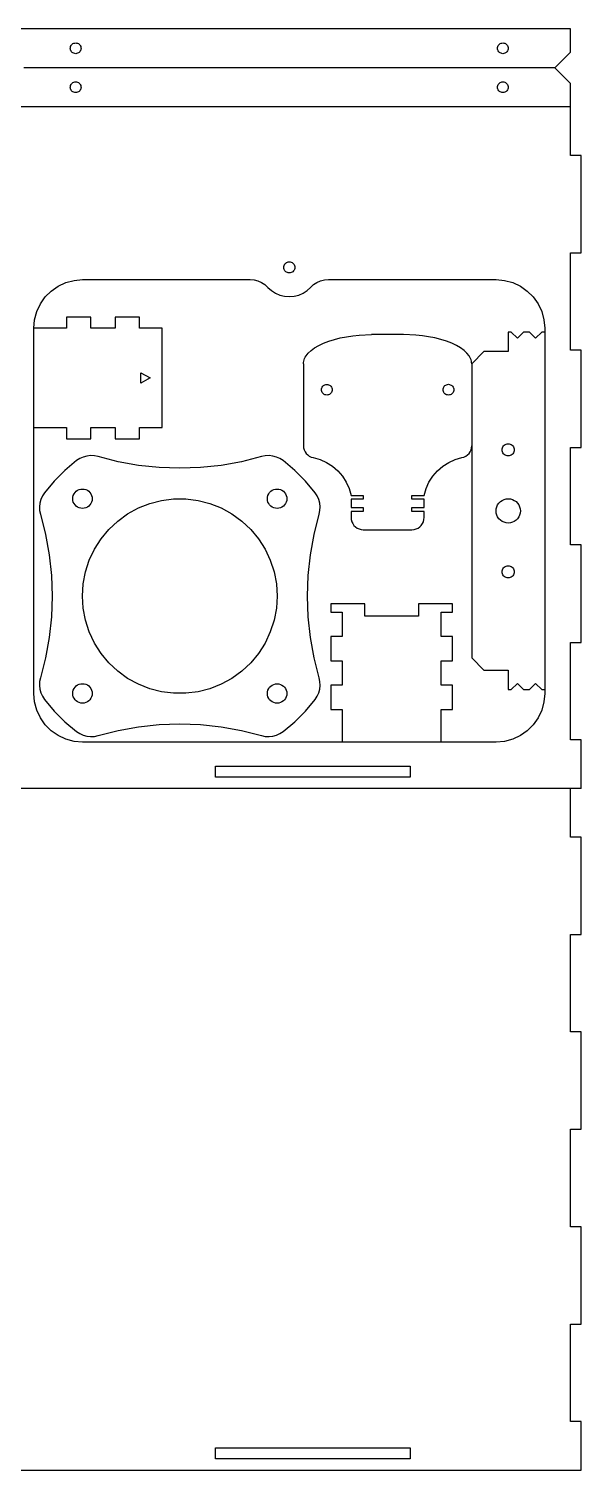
# Model space of a CAD drawing. Extents: x 1 to 379, y 1 to 379.
# Drawn here: x 234.8 to 379, y 1 to 376.9 of the extents above; entities that cross this region are included whole.
import ezdxf

# ---------------------------------------------------------------- set-up
doc = ezdxf.new("R2010")
doc.units = 0
doc.layers.add('SHEET_VIEW_1_DRAWING_1', color=7, linetype='CONTINUOUS')

msp = doc.modelspace()

# ---------------------------------------------------------------- linework, layer by layer
at = {"layer": 'SHEET_VIEW_1_DRAWING_1', "color": 5}
for p, q in [((376.22, 376.92), (229.41, 376.92)), ((376.22, 370.87), (376.22, 376.92)), ((245.69, 372.08), (245.75, 372.32)), ((245.75, 372.32), (245.85, 372.54)), ((245.85, 372.54), (245.99, 372.74)), ((245.99, 372.74), (246.16, 372.91)), ((246.16, 372.91), (246.36, 373.05)), ((246.36, 373.05), (246.58, 373.15)), ((246.58, 373.15), (246.82, 373.22)), ((246.82, 373.22), (247.06, 373.24)), ((247.06, 373.24), (247.3, 373.22)), ((247.3, 373.22), (247.54, 373.15)), ((247.54, 373.15), (247.76, 373.05)), ((247.76, 373.05), (247.96, 372.91)), ((247.96, 372.91), (248.13, 372.74)), ((248.13, 372.74), (248.27, 372.54)), ((248.27, 372.54), (248.37, 372.32)), ((248.37, 372.32), (248.44, 372.08)), ((357.19, 372.08), (357.25, 372.32)), ((357.25, 372.32), (357.36, 372.54)), ((357.36, 372.54), (357.5, 372.74)), ((357.5, 372.74), (357.67, 372.91)), ((357.67, 372.91), (357.87, 373.05)), ((357.87, 373.05), (358.09, 373.15)), ((358.09, 373.15), (358.32, 373.22)), ((358.32, 373.22), (358.57, 373.24)), ((358.57, 373.24), (358.81, 373.22)), ((358.81, 373.22), (359.05, 373.15)), ((359.05, 373.15), (359.27, 373.05)), ((359.27, 373.05), (359.47, 372.91)), ((359.47, 372.91), (359.64, 372.74)), ((359.64, 372.74), (359.78, 372.54)), ((359.78, 372.54), (359.88, 372.32)), ((359.88, 372.32), (359.94, 372.08)), ((245.66, 371.84), (245.69, 372.08)), ((245.69, 371.6), (245.66, 371.84)), ((245.75, 371.36), (245.69, 371.6)), ((245.85, 371.14), (245.75, 371.36)), ((245.99, 370.94), (245.85, 371.14)), ((246.16, 370.77), (245.99, 370.94)), ((246.36, 370.63), (246.16, 370.77)), ((246.58, 370.53), (246.36, 370.63)), ((246.82, 370.46), (246.58, 370.53)), ((247.06, 370.44), (246.82, 370.46)), ((247.3, 370.46), (247.06, 370.44)), ((247.54, 370.53), (247.3, 370.46)), ((247.76, 370.63), (247.54, 370.53)), ((247.96, 370.77), (247.76, 370.63)), ((248.13, 370.94), (247.96, 370.77)), ((248.27, 371.14), (248.13, 370.94)), ((248.37, 371.36), (248.27, 371.14)), ((248.44, 371.6), (248.37, 371.36)), ((248.44, 372.08), (248.46, 371.84)), ((248.46, 371.84), (248.44, 371.6)), ((357.17, 371.84), (357.19, 372.08)), ((357.19, 371.6), (357.17, 371.84)), ((357.25, 371.36), (357.19, 371.6)), ((357.36, 371.14), (357.25, 371.36)), ((357.5, 370.94), (357.36, 371.14)), ((357.67, 370.77), (357.5, 370.94)), ((357.87, 370.63), (357.67, 370.77)), ((358.09, 370.53), (357.87, 370.63)), ((358.32, 370.46), (358.09, 370.53)), ((358.57, 370.44), (358.32, 370.46)), ((358.81, 370.46), (358.57, 370.44)), ((359.05, 370.53), (358.81, 370.46)), ((359.27, 370.63), (359.05, 370.53)), ((359.47, 370.77), (359.27, 370.63)), ((359.64, 370.94), (359.47, 370.77)), ((359.78, 371.14), (359.64, 370.94)), ((359.88, 371.36), (359.78, 371.14)), ((359.94, 371.6), (359.88, 371.36)), ((359.94, 372.08), (359.96, 371.84)), ((359.96, 371.84), (359.94, 371.6)), ((372.11, 366.76), (376.22, 370.87)), ((372.11, 366.76), (233.52, 366.76)), ((376.22, 362.65), (372.11, 366.76)), ((245.66, 361.68), (245.69, 361.92)), ((245.69, 361.44), (245.66, 361.68)), ((245.69, 361.92), (245.75, 362.16)), ((245.75, 361.2), (245.69, 361.44)), ((245.75, 362.16), (245.85, 362.38)), ((245.85, 360.98), (245.75, 361.2)), ((245.85, 362.38), (245.99, 362.58)), ((245.99, 360.78), (245.85, 360.98)), ((245.99, 362.58), (246.16, 362.75)), ((246.16, 362.75), (246.36, 362.89)), ((246.36, 362.89), (246.58, 362.99)), ((246.58, 362.99), (246.82, 363.06)), ((246.82, 363.06), (247.06, 363.08)), ((247.06, 363.08), (247.3, 363.06)), ((247.3, 363.06), (247.54, 362.99)), ((247.54, 362.99), (247.76, 362.89)), ((247.76, 362.89), (247.96, 362.75)), ((247.96, 362.75), (248.13, 362.58)), ((248.13, 362.58), (248.27, 362.38)), ((248.27, 360.98), (248.13, 360.78)), ((248.27, 362.38), (248.37, 362.16)), ((248.37, 361.2), (248.27, 360.98)), ((248.37, 362.16), (248.44, 361.92)), ((248.44, 361.44), (248.37, 361.2)), ((248.44, 361.92), (248.46, 361.68)), ((248.46, 361.68), (248.44, 361.44)), ((357.17, 361.68), (357.19, 361.92)), ((357.19, 361.44), (357.17, 361.68)), ((357.19, 361.92), (357.25, 362.16)), ((357.25, 361.2), (357.19, 361.44)), ((357.25, 362.16), (357.36, 362.38)), ((357.36, 360.98), (357.25, 361.2)), ((357.36, 362.38), (357.5, 362.58)), ((357.5, 360.78), (357.36, 360.98)), ((357.5, 362.58), (357.67, 362.75)), ((357.67, 362.75), (357.87, 362.89)), ((357.87, 362.89), (358.09, 362.99)), ((358.09, 362.99), (358.32, 363.06)), ((358.32, 363.06), (358.57, 363.08)), ((358.57, 363.08), (358.81, 363.06)), ((358.81, 363.06), (359.05, 362.99)), ((359.05, 362.99), (359.27, 362.89)), ((359.27, 362.89), (359.47, 362.75)), ((359.47, 362.75), (359.64, 362.58)), ((359.64, 362.58), (359.78, 362.38)), ((359.78, 360.98), (359.64, 360.78)), ((359.78, 362.38), (359.88, 362.16)), ((359.88, 361.2), (359.78, 360.98)), ((359.88, 362.16), (359.94, 361.92)), ((359.94, 361.44), (359.88, 361.2)), ((359.94, 361.92), (359.96, 361.68)), ((359.96, 361.68), (359.94, 361.44)), ((376.22, 356.6), (376.22, 362.65)), ((246.16, 360.61), (245.99, 360.78)), ((246.36, 360.47), (246.16, 360.61)), ((246.58, 360.37), (246.36, 360.47)), ((246.82, 360.3), (246.58, 360.37)), ((247.06, 360.28), (246.82, 360.3)), ((247.3, 360.3), (247.06, 360.28)), ((247.54, 360.37), (247.3, 360.3)), ((247.76, 360.47), (247.54, 360.37)), ((247.96, 360.61), (247.76, 360.47)), ((248.13, 360.78), (247.96, 360.61)), ((357.67, 360.61), (357.5, 360.78)), ((357.87, 360.47), (357.67, 360.61)), ((358.09, 360.37), (357.87, 360.47)), ((358.32, 360.3), (358.09, 360.37)), ((358.57, 360.28), (358.32, 360.3)), ((358.81, 360.3), (358.57, 360.28)), ((359.05, 360.37), (358.81, 360.3)), ((359.27, 360.47), (359.05, 360.37)), ((359.47, 360.61), (359.27, 360.47)), ((359.64, 360.78), (359.47, 360.61)), ((376.22, 356.6), (229.41, 356.6)), ((376.22, 343.9), (376.22, 356.6)), ((379.01, 343.9), (376.22, 343.9)), ((379.01, 318.5), (379.01, 343.9)), ((301.7, 315.62), (301.88, 315.8)), ((301.88, 315.8), (302.09, 315.95)), ((302.09, 315.95), (302.32, 316.05)), ((302.32, 316.05), (302.56, 316.12)), ((302.56, 316.12), (302.81, 316.14)), ((302.81, 316.14), (303.07, 316.12)), ((303.07, 316.12), (303.31, 316.05)), ((303.31, 316.05), (303.54, 315.95)), ((303.54, 315.95), (303.75, 315.8)), ((303.75, 315.8), (303.93, 315.62)), ((376.22, 318.5), (379.01, 318.5)), ((376.22, 293.1), (376.22, 318.5)), ((301.36, 314.69), (301.39, 314.94)), ((301.39, 314.44), (301.36, 314.69)), ((301.39, 314.94), (301.45, 315.19)), ((301.45, 314.19), (301.39, 314.44)), ((301.45, 315.19), (301.56, 315.42)), ((301.56, 313.97), (301.45, 314.19)), ((301.56, 315.42), (301.7, 315.62)), ((301.7, 313.76), (301.56, 313.97)), ((301.88, 313.58), (301.7, 313.76)), ((302.09, 313.43), (301.88, 313.58)), ((302.32, 313.33), (302.09, 313.43)), ((302.56, 313.26), (302.32, 313.33)), ((302.81, 313.24), (302.56, 313.26)), ((303.07, 313.26), (302.81, 313.24)), ((303.31, 313.33), (303.07, 313.26)), ((303.54, 313.43), (303.31, 313.33)), ((303.75, 313.58), (303.54, 313.43)), ((303.93, 313.76), (303.75, 313.58)), ((303.93, 315.62), (304.07, 315.42)), ((304.07, 313.97), (303.93, 313.76)), ((304.07, 315.42), (304.18, 315.19)), ((304.18, 314.19), (304.07, 313.97)), ((304.18, 315.19), (304.24, 314.94)), ((304.24, 314.44), (304.18, 314.19)), ((304.24, 314.94), (304.26, 314.69)), ((304.26, 314.69), (304.24, 314.44)), ((239.11, 306.98), (240.68, 308.54)), ((240.68, 308.54), (242.49, 309.81)), ((242.49, 309.81), (244.5, 310.75)), ((244.5, 310.75), (246.63, 311.32)), ((246.63, 311.32), (248.84, 311.51)), ((248.84, 311.51), (292.6, 311.51)), ((292.6, 311.51), (293.63, 311.43)), ((293.63, 311.43), (294.64, 311.18)), ((294.64, 311.18), (295.6, 310.76)), ((295.6, 310.76), (296.47, 310.2)), ((296.47, 310.2), (297.24, 309.49)), ((297.24, 309.49), (298.16, 308.65)), ((298.16, 308.65), (299.21, 307.97)), ((306.42, 307.97), (307.47, 308.65)), ((307.47, 308.65), (308.39, 309.49)), ((308.39, 309.49), (309.16, 310.2)), ((309.16, 310.2), (310.03, 310.76)), ((310.03, 310.76), (310.99, 311.18)), ((310.99, 311.18), (312, 311.43)), ((312, 311.43), (313.03, 311.51)), ((313.03, 311.51), (356.79, 311.51)), ((356.79, 311.51), (358.99, 311.32)), ((358.99, 311.32), (361.13, 310.75)), ((361.13, 310.75), (363.14, 309.81)), ((363.14, 309.81), (364.95, 308.54)), ((364.95, 308.54), (366.52, 306.98)), ((236.91, 303.16), (237.84, 305.17)), ((237.84, 305.17), (239.11, 306.98)), ((299.21, 307.97), (300.36, 307.48)), ((300.36, 307.48), (301.57, 307.17)), ((301.57, 307.17), (302.81, 307.07)), ((302.81, 307.07), (304.06, 307.17)), ((304.06, 307.17), (305.27, 307.48)), ((305.27, 307.48), (306.42, 307.97)), ((366.52, 306.98), (367.79, 305.17)), ((367.79, 305.17), (368.72, 303.16)), ((236.14, 298.81), (236.33, 301.02)), ((236.33, 301.02), (236.91, 303.16)), ((244.65, 301.74), (244.65, 298.81)), ((251, 301.74), (244.65, 301.74)), ((251, 298.81), (251, 301.74)), ((257.35, 301.74), (257.35, 298.81)), ((263.7, 301.74), (257.35, 301.74)), ((263.7, 298.81), (263.7, 301.74)), ((368.72, 303.16), (369.3, 301.02)), ((369.3, 301.02), (369.49, 298.81)), ((236.14, 203.56), (236.14, 298.81)), ((244.65, 298.81), (236.14, 298.81)), ((257.35, 298.81), (251, 298.81)), ((269.67, 298.81), (263.7, 298.81)), ((269.67, 272.91), (269.67, 298.81)), ((319.4, 296.87), (321.07, 297.04)), ((321.07, 297.04), (324.3, 297.16)), ((332.66, 297.16), (324.3, 297.16)), ((335.89, 297.04), (332.66, 297.16)), ((337.57, 296.87), (335.89, 297.04)), ((360.76, 297.81), (359.96, 297.81)), ((359.96, 297.81), (359.96, 292.72)), ((362.35, 296.22), (360.76, 297.81)), ((363.93, 297.81), (362.35, 296.22)), ((365.52, 297.81), (363.93, 297.81)), ((367.11, 296.22), (365.52, 297.81)), ((368.7, 297.81), (367.11, 296.22)), ((369.49, 297.81), (368.7, 297.81)), ((369.49, 298.81), (369.49, 203.56)), ((308.52, 293.05), (309.42, 293.71)), ((309.42, 293.71), (310.5, 294.35)), ((310.5, 294.35), (311.73, 294.93)), ((311.73, 294.93), (313.1, 295.46)), ((313.1, 295.46), (314.58, 295.92)), ((314.58, 295.92), (316.13, 296.31)), ((316.13, 296.31), (317.77, 296.63)), ((317.77, 296.63), (319.4, 296.87)), ((339.19, 296.63), (337.57, 296.87)), ((340.83, 296.31), (339.19, 296.63)), ((342.39, 295.92), (340.83, 296.31)), ((343.86, 295.46), (342.39, 295.92)), ((345.23, 294.93), (343.86, 295.46)), ((346.46, 294.35), (345.23, 294.93)), ((347.54, 293.71), (346.46, 294.35)), ((348.44, 293.05), (347.54, 293.71)), ((306.52, 289.54), (306.54, 289.89)), ((306.52, 289.54), (306.52, 268.19)), ((306.54, 289.89), (306.59, 290.23)), ((306.59, 290.23), (306.69, 290.59)), ((306.69, 290.59), (306.82, 290.93)), ((306.82, 290.93), (307, 291.29)), ((307, 291.29), (307.21, 291.64)), ((307.21, 291.64), (307.77, 292.35)), ((307.77, 292.35), (308.52, 293.05)), ((349.19, 292.35), (348.44, 293.05)), ((349.75, 291.64), (349.19, 292.35)), ((349.96, 291.29), (349.75, 291.64)), ((350.14, 290.93), (349.96, 291.29)), ((350.27, 290.59), (350.14, 290.93)), ((350.37, 290.23), (350.27, 290.59)), ((350.42, 289.89), (350.37, 290.23)), ((350.44, 289.54), (350.42, 289.89)), ((353.61, 292.72), (350.44, 289.54)), ((350.44, 289.54), (350.44, 212.84)), ((359.96, 292.72), (353.61, 292.72)), ((379.01, 293.1), (376.22, 293.1)), ((379.01, 267.7), (379.01, 293.1)), ((264.11, 287.24), (266.49, 285.86)), ((264.11, 284.49), (264.11, 287.24)), ((266.49, 285.86), (264.11, 284.49)), ((311.21, 282.8), (311.23, 283.04)), ((311.23, 282.55), (311.21, 282.8)), ((311.23, 283.04), (311.29, 283.27)), ((311.29, 282.32), (311.23, 282.55)), ((311.29, 283.27), (311.4, 283.49)), ((311.4, 282.1), (311.29, 282.32)), ((311.4, 283.49), (311.54, 283.69)), ((311.54, 281.9), (311.4, 282.1)), ((311.54, 283.69), (311.71, 283.87)), ((311.71, 283.87), (311.91, 284.01)), ((311.91, 284.01), (312.13, 284.11)), ((312.13, 284.11), (312.36, 284.17)), ((312.36, 284.17), (312.61, 284.19)), ((312.61, 284.19), (312.85, 284.17)), ((312.85, 284.17), (313.08, 284.11)), ((313.08, 284.11), (313.3, 284.01)), ((313.3, 284.01), (313.5, 283.87)), ((313.5, 283.87), (313.68, 283.69)), ((313.68, 283.69), (313.82, 283.49)), ((313.82, 282.1), (313.68, 281.9)), ((313.82, 283.49), (313.92, 283.27)), ((313.92, 282.32), (313.82, 282.1)), ((313.92, 283.27), (313.98, 283.04)), ((313.98, 282.55), (313.92, 282.32)), ((313.98, 283.04), (314, 282.8)), ((314, 282.8), (313.98, 282.55)), ((342.96, 282.8), (342.98, 283.04)), ((342.98, 282.56), (342.96, 282.8)), ((342.98, 283.04), (343.04, 283.28)), ((343.04, 282.32), (342.98, 282.56)), ((343.04, 283.28), (343.15, 283.5)), ((343.15, 282.1), (343.04, 282.32)), ((343.15, 283.5), (343.29, 283.7)), ((343.29, 281.9), (343.15, 282.1)), ((343.29, 283.7), (343.46, 283.87)), ((343.46, 283.87), (343.66, 284.01)), ((343.66, 284.01), (343.88, 284.11)), ((343.88, 284.11), (344.11, 284.18)), ((344.11, 284.18), (344.36, 284.2)), ((344.36, 284.2), (344.6, 284.18)), ((344.6, 284.18), (344.83, 284.11)), ((344.83, 284.11), (345.05, 284.01)), ((345.05, 284.01), (345.25, 283.87)), ((345.25, 283.87), (345.43, 283.7)), ((345.43, 283.7), (345.57, 283.5)), ((345.57, 282.1), (345.43, 281.9)), ((345.57, 283.5), (345.67, 283.28)), ((345.67, 282.32), (345.57, 282.1)), ((345.67, 283.28), (345.73, 283.04)), ((345.73, 282.56), (345.67, 282.32)), ((345.73, 283.04), (345.75, 282.8)), ((345.75, 282.8), (345.73, 282.56)), ((311.71, 281.73), (311.54, 281.9)), ((311.91, 281.59), (311.71, 281.73)), ((312.13, 281.48), (311.91, 281.59)), ((312.36, 281.42), (312.13, 281.48)), ((312.61, 281.4), (312.36, 281.42)), ((312.85, 281.42), (312.61, 281.4)), ((313.08, 281.48), (312.85, 281.42)), ((313.3, 281.59), (313.08, 281.48)), ((313.5, 281.73), (313.3, 281.59)), ((313.68, 281.9), (313.5, 281.73)), ((343.46, 281.73), (343.29, 281.9)), ((343.66, 281.59), (343.46, 281.73)), ((343.88, 281.49), (343.66, 281.59)), ((344.11, 281.43), (343.88, 281.49)), ((344.36, 281.4), (344.11, 281.43)), ((344.6, 281.43), (344.36, 281.4)), ((344.83, 281.49), (344.6, 281.43)), ((345.05, 281.59), (344.83, 281.49)), ((345.25, 281.73), (345.05, 281.59)), ((345.43, 281.9), (345.25, 281.73)), ((236.14, 272.91), (244.65, 272.91)), ((244.65, 272.91), (244.65, 269.99)), ((251, 272.91), (257.35, 272.91)), ((251, 269.99), (251, 272.91)), ((257.35, 272.91), (257.35, 269.99)), ((263.7, 272.91), (269.67, 272.91)), ((263.7, 269.99), (263.7, 272.91)), ((244.65, 269.99), (251, 269.99)), ((257.35, 269.99), (263.7, 269.99)), ((306.52, 268.19), (306.57, 267.65)), ((306.57, 267.65), (306.71, 267.12)), ((306.71, 267.12), (306.93, 266.63)), ((350.03, 266.63), (350.26, 267.12)), ((350.26, 267.12), (350.39, 267.65)), ((350.39, 267.65), (350.44, 268.19)), ((358.38, 267.1), (358.4, 267.38)), ((358.4, 266.83), (358.38, 267.1)), ((358.4, 267.38), (358.47, 267.65)), ((358.47, 267.65), (358.59, 267.9)), ((358.59, 267.9), (358.75, 268.12)), ((358.75, 268.12), (358.94, 268.32)), ((358.94, 268.32), (359.17, 268.48)), ((359.17, 268.48), (359.42, 268.59)), ((359.42, 268.59), (359.69, 268.67)), ((359.69, 268.67), (359.96, 268.69)), ((359.96, 268.69), (360.24, 268.67)), ((360.24, 268.67), (360.51, 268.59)), ((360.51, 268.59), (360.76, 268.48)), ((360.76, 268.48), (360.98, 268.32)), ((360.98, 268.32), (361.18, 268.12)), ((361.18, 268.12), (361.34, 267.9)), ((361.34, 267.9), (361.46, 267.65)), ((361.46, 267.65), (361.53, 267.38)), ((361.53, 267.38), (361.55, 267.1)), ((361.55, 267.1), (361.53, 266.83)), ((376.22, 242.3), (376.22, 267.7)), ((376.22, 267.7), (379.01, 267.7)), ((247.28, 264.3), (244.24, 261.76)), ((248.11, 264.84), (247.28, 264.3)), ((249.01, 265.24), (248.11, 264.84)), ((249.97, 265.5), (249.01, 265.24)), ((250.95, 265.6), (249.97, 265.5)), ((251.94, 265.55), (250.95, 265.6)), ((252.9, 265.35), (251.94, 265.55)), ((258.14, 264.02), (252.9, 265.35)), ((263.46, 263.07), (258.14, 264.02)), ((290.34, 264.02), (285.02, 263.07)), ((295.57, 265.35), (290.34, 264.02)), ((296.54, 265.55), (295.57, 265.35)), ((297.53, 265.6), (296.54, 265.55)), ((298.51, 265.5), (297.53, 265.6)), ((299.47, 265.24), (298.51, 265.5)), ((300.37, 264.84), (299.47, 265.24)), ((301.2, 264.3), (300.37, 264.84)), ((304.24, 261.76), (301.2, 264.3)), ((306.93, 266.63), (307.24, 266.18)), ((307.24, 266.18), (307.62, 265.79)), ((307.62, 265.79), (308.05, 265.47)), ((308.05, 265.47), (308.54, 265.23)), ((308.54, 265.23), (309.06, 265.08)), ((309.06, 265.08), (310.84, 264.58)), ((310.84, 264.58), (312.53, 263.82)), ((312.53, 263.82), (314.09, 262.83)), ((342.88, 262.83), (344.44, 263.82)), ((344.44, 263.82), (346.12, 264.58)), ((346.12, 264.58), (347.9, 265.08)), ((347.9, 265.08), (348.42, 265.23)), ((348.42, 265.23), (348.91, 265.47)), ((348.91, 265.47), (349.35, 265.79)), ((349.35, 265.79), (349.73, 266.18)), ((349.73, 266.18), (350.03, 266.63)), ((358.47, 266.56), (358.4, 266.83)), ((358.59, 266.31), (358.47, 266.56)), ((358.75, 266.08), (358.59, 266.31)), ((358.94, 265.89), (358.75, 266.08)), ((359.17, 265.73), (358.94, 265.89)), ((359.42, 265.61), (359.17, 265.73)), ((359.69, 265.54), (359.42, 265.61)), ((359.96, 265.51), (359.69, 265.54)), ((360.24, 265.54), (359.96, 265.51)), ((360.51, 265.61), (360.24, 265.54)), ((360.76, 265.73), (360.51, 265.61)), ((360.98, 265.89), (360.76, 265.73)), ((361.18, 266.08), (360.98, 265.89)), ((361.34, 266.31), (361.18, 266.08)), ((361.46, 266.56), (361.34, 266.31)), ((361.53, 266.83), (361.46, 266.56)), ((244.24, 261.76), (241.44, 258.97)), ((268.84, 262.49), (263.46, 263.07)), ((274.24, 262.3), (268.84, 262.49)), ((279.64, 262.49), (274.24, 262.3)), ((285.02, 263.07), (279.64, 262.49)), ((307.04, 258.97), (304.24, 261.76)), ((314.09, 262.83), (315.49, 261.63)), ((315.49, 261.63), (316.7, 260.23)), ((316.7, 260.23), (317.69, 258.68)), ((339.27, 258.68), (340.27, 260.23)), ((340.27, 260.23), (341.48, 261.63)), ((341.48, 261.63), (342.88, 262.83)), ((238.9, 255.93), (238.37, 255.1)), ((241.44, 258.97), (238.9, 255.93)), ((246.45, 255.23), (246.64, 255.64)), ((246.64, 255.64), (246.89, 256)), ((246.89, 256), (247.21, 256.31)), ((247.21, 256.31), (247.57, 256.56)), ((247.57, 256.56), (247.97, 256.75)), ((247.97, 256.75), (248.4, 256.87)), ((248.4, 256.87), (248.84, 256.9)), ((248.84, 256.9), (249.28, 256.87)), ((249.28, 256.87), (249.71, 256.75)), ((249.71, 256.75), (250.11, 256.56)), ((250.11, 256.56), (250.47, 256.31)), ((250.47, 256.31), (250.79, 256)), ((250.79, 256), (251.04, 255.64)), ((251.04, 255.64), (251.23, 255.23)), ((297.25, 255.23), (297.44, 255.64)), ((297.44, 255.64), (297.69, 256)), ((297.69, 256), (298.01, 256.31)), ((298.01, 256.31), (298.37, 256.56)), ((298.37, 256.56), (298.77, 256.75)), ((298.77, 256.75), (299.2, 256.87)), ((299.2, 256.87), (299.64, 256.9)), ((299.64, 256.9), (300.08, 256.87)), ((300.08, 256.87), (300.51, 256.75)), ((300.51, 256.75), (300.91, 256.56)), ((300.91, 256.56), (301.27, 256.31)), ((301.27, 256.31), (301.59, 256)), ((301.59, 256), (301.84, 255.64)), ((301.84, 255.64), (302.03, 255.23)), ((309.58, 255.93), (307.04, 258.97)), ((310.11, 255.1), (309.58, 255.93)), ((317.69, 258.68), (318.45, 256.99)), ((318.45, 256.99), (318.96, 255.22)), ((338.01, 255.21), (338.51, 256.99)), ((338.51, 256.99), (339.27, 258.68)), ((237.71, 253.24), (237.6, 252.26)), ((237.6, 252.26), (237.65, 251.27)), ((237.96, 254.19), (237.71, 253.24)), ((238.37, 255.1), (237.96, 254.19)), ((246.3, 254.37), (246.34, 254.81)), ((246.34, 253.92), (246.3, 254.37)), ((246.34, 254.81), (246.45, 255.23)), ((246.45, 253.5), (246.34, 253.92)), ((246.64, 253.1), (246.45, 253.5)), ((246.89, 252.73), (246.64, 253.1)), ((247.21, 252.42), (246.89, 252.73)), ((247.57, 252.17), (247.21, 252.42)), ((247.97, 251.98), (247.57, 252.17)), ((248.4, 251.86), (247.97, 251.98)), ((249.71, 251.98), (249.28, 251.86)), ((250.11, 252.17), (249.71, 251.98)), ((250.47, 252.42), (250.11, 252.17)), ((250.79, 252.73), (250.47, 252.42)), ((251.04, 253.1), (250.79, 252.73)), ((251.23, 253.5), (251.04, 253.1)), ((251.23, 255.23), (251.34, 254.81)), ((251.34, 253.92), (251.23, 253.5)), ((251.34, 254.81), (251.38, 254.37)), ((251.38, 254.37), (251.34, 253.92)), ((260.63, 250.41), (263.42, 251.95)), ((263.42, 251.95), (266.39, 253.12)), ((266.39, 253.12), (269.48, 253.92)), ((269.48, 253.92), (272.64, 254.31)), ((272.64, 254.31), (275.83, 254.31)), ((275.83, 254.31), (279, 253.92)), ((279, 253.92), (282.09, 253.12)), ((282.09, 253.12), (285.05, 251.95)), ((285.05, 251.95), (287.85, 250.41)), ((297.1, 254.37), (297.14, 254.81)), ((297.14, 253.92), (297.1, 254.37)), ((297.14, 254.81), (297.25, 255.23)), ((297.25, 253.5), (297.14, 253.92)), ((297.44, 253.1), (297.25, 253.5)), ((297.69, 252.73), (297.44, 253.1)), ((298.01, 252.42), (297.69, 252.73)), ((298.37, 252.17), (298.01, 252.42)), ((298.77, 251.98), (298.37, 252.17)), ((299.2, 251.86), (298.77, 251.98)), ((300.51, 251.98), (300.08, 251.86)), ((300.91, 252.17), (300.51, 251.98)), ((301.27, 252.42), (300.91, 252.17)), ((301.59, 252.73), (301.27, 252.42)), ((301.84, 253.1), (301.59, 252.73)), ((302.03, 253.5), (301.84, 253.1)), ((302.03, 255.23), (302.14, 254.81)), ((302.14, 253.92), (302.03, 253.5)), ((302.14, 254.81), (302.18, 254.37)), ((302.18, 254.37), (302.14, 253.92)), ((310.52, 254.19), (310.11, 255.1)), ((310.77, 253.24), (310.52, 254.19)), ((310.88, 252.26), (310.77, 253.24)), ((310.83, 251.27), (310.88, 252.26)), ((318.96, 255.22), (322.13, 255.22)), ((322.13, 254.22), (318.96, 254.22)), ((318.96, 254.22), (318.96, 252.05)), ((318.96, 252.05), (322.13, 252.05)), ((322.13, 255.22), (322.13, 254.22)), ((322.13, 252.05), (322.13, 251.05)), ((334.83, 255.21), (338.01, 255.21)), ((334.83, 254.22), (334.83, 255.21)), ((338.01, 254.22), (334.83, 254.22)), ((334.83, 251.05), (334.83, 252.05)), ((334.83, 252.05), (338.01, 252.05)), ((338.01, 252.05), (338.01, 254.22)), ((356.84, 251.74), (356.98, 252.28)), ((356.98, 252.28), (357.21, 252.78)), ((357.21, 252.78), (357.53, 253.23)), ((357.53, 253.23), (357.92, 253.62)), ((357.92, 253.62), (358.38, 253.94)), ((358.38, 253.94), (358.88, 254.17)), ((358.88, 254.17), (359.41, 254.32)), ((359.41, 254.32), (359.96, 254.37)), ((359.96, 254.37), (360.52, 254.32)), ((360.52, 254.32), (361.05, 254.17)), ((361.05, 254.17), (361.55, 253.94)), ((361.55, 253.94), (362.01, 253.62)), ((362.01, 253.62), (362.4, 253.23)), ((362.4, 253.23), (362.71, 252.78)), ((362.71, 252.78), (362.95, 252.28)), ((362.95, 252.28), (363.09, 251.74)), ((237.65, 251.27), (237.85, 250.3)), ((237.85, 250.3), (239.18, 245.06)), ((248.84, 251.82), (248.4, 251.86)), ((249.28, 251.86), (248.84, 251.82)), ((255.72, 246.35), (258.05, 248.54)), ((258.05, 248.54), (260.63, 250.41)), ((287.85, 250.41), (290.43, 248.54)), ((290.43, 248.54), (292.76, 246.35)), ((299.64, 251.82), (299.2, 251.86)), ((300.08, 251.86), (299.64, 251.82)), ((309.3, 245.06), (310.62, 250.3)), ((310.62, 250.3), (310.83, 251.27)), ((322.13, 251.05), (318.96, 251.05)), ((318.96, 251.05), (318.96, 249.46)), ((318.96, 249.46), (319, 248.91)), ((319, 248.91), (319.15, 248.37)), ((319.15, 248.37), (319.38, 247.87)), ((338.01, 251.05), (334.83, 251.05)), ((337.58, 247.87), (337.81, 248.37)), ((337.81, 248.37), (337.96, 248.91)), ((337.96, 248.91), (338.01, 249.46)), ((338.01, 249.46), (338.01, 251.05)), ((356.79, 251.19), (356.84, 251.74)), ((356.84, 250.64), (356.79, 251.19)), ((356.98, 250.1), (356.84, 250.64)), ((357.21, 249.6), (356.98, 250.1)), ((357.53, 249.15), (357.21, 249.6)), ((357.92, 248.76), (357.53, 249.15)), ((358.38, 248.44), (357.92, 248.76)), ((358.88, 248.21), (358.38, 248.44)), ((359.41, 248.06), (358.88, 248.21)), ((361.05, 248.21), (360.52, 248.06)), ((361.55, 248.44), (361.05, 248.21)), ((362.01, 248.76), (361.55, 248.44)), ((362.4, 249.15), (362.01, 248.76)), ((362.71, 249.6), (362.4, 249.15)), ((362.95, 250.1), (362.71, 249.6)), ((363.09, 250.64), (362.95, 250.1)), ((363.09, 251.74), (363.14, 251.19)), ((363.14, 251.19), (363.09, 250.64)), ((239.18, 245.06), (240.14, 239.74)), ((253.69, 243.89), (255.72, 246.35)), ((292.76, 246.35), (294.79, 243.89)), ((308.34, 239.74), (309.3, 245.06)), ((319.38, 247.87), (319.7, 247.42)), ((319.7, 247.42), (320.09, 247.03)), ((320.09, 247.03), (320.54, 246.71)), ((320.54, 246.71), (321.04, 246.47)), ((321.04, 246.47), (321.58, 246.33)), ((321.58, 246.33), (322.13, 246.28)), ((322.13, 246.28), (334.83, 246.28)), ((334.83, 246.28), (335.38, 246.33)), ((335.38, 246.33), (335.92, 246.47)), ((335.92, 246.47), (336.42, 246.71)), ((336.42, 246.71), (336.87, 247.03)), ((336.87, 247.03), (337.26, 247.42)), ((337.26, 247.42), (337.58, 247.87)), ((359.96, 248.02), (359.41, 248.06)), ((360.52, 248.06), (359.96, 248.02)), ((250.62, 238.32), (251.98, 241.2)), ((251.98, 241.2), (253.69, 243.89)), ((294.79, 243.89), (296.5, 241.2)), ((296.5, 241.2), (297.86, 238.32)), ((379.01, 242.3), (376.22, 242.3)), ((379.01, 216.9), (379.01, 242.3)), ((240.14, 239.74), (240.71, 234.37)), ((249.64, 235.28), (250.62, 238.32)), ((297.86, 238.32), (298.84, 235.28)), ((307.77, 234.37), (308.34, 239.74)), ((359.42, 236.81), (359.69, 236.88)), ((359.69, 236.88), (359.96, 236.9)), ((359.96, 236.9), (360.24, 236.88)), ((360.24, 236.88), (360.51, 236.81)), ((240.71, 234.37), (240.9, 228.96)), ((249.04, 232.15), (249.64, 235.28)), ((298.84, 235.28), (299.44, 232.15)), ((307.58, 228.96), (307.77, 234.37)), ((358.38, 235.31), (358.4, 235.59)), ((358.4, 235.04), (358.38, 235.31)), ((358.4, 235.59), (358.47, 235.86)), ((358.47, 234.77), (358.4, 235.04)), ((358.47, 235.86), (358.59, 236.11)), ((358.59, 234.52), (358.47, 234.77)), ((358.59, 236.11), (358.75, 236.34)), ((358.75, 234.29), (358.59, 234.52)), ((358.75, 236.34), (358.94, 236.53)), ((358.94, 234.1), (358.75, 234.29)), ((358.94, 236.53), (359.17, 236.69)), ((359.17, 233.94), (358.94, 234.1)), ((359.17, 236.69), (359.42, 236.81)), ((359.42, 233.82), (359.17, 233.94)), ((359.69, 233.75), (359.42, 233.82)), ((359.96, 233.73), (359.69, 233.75)), ((360.24, 233.75), (359.96, 233.73)), ((360.51, 233.82), (360.24, 233.75)), ((360.51, 236.81), (360.76, 236.69)), ((360.76, 233.94), (360.51, 233.82)), ((360.76, 236.69), (360.98, 236.53)), ((360.98, 234.1), (360.76, 233.94)), ((360.98, 236.53), (361.18, 236.34)), ((361.18, 234.29), (360.98, 234.1)), ((361.18, 236.34), (361.34, 236.11)), ((361.34, 234.52), (361.18, 234.29)), ((361.34, 236.11), (361.46, 235.86)), ((361.46, 234.77), (361.34, 234.52)), ((361.46, 235.86), (361.53, 235.59)), ((361.53, 235.04), (361.46, 234.77)), ((361.53, 235.59), (361.55, 235.31)), ((361.55, 235.31), (361.53, 235.04)), ((248.84, 228.96), (249.04, 232.15)), ((299.44, 232.15), (299.64, 228.96)), ((240.9, 228.96), (240.71, 223.56)), ((249.04, 225.78), (248.84, 228.96)), ((249.64, 222.65), (249.04, 225.78)), ((299.44, 225.78), (298.84, 222.65)), ((299.64, 228.96), (299.44, 225.78)), ((307.77, 223.56), (307.58, 228.96)), ((322.56, 226.93), (313.67, 226.93)), ((313.67, 226.93), (313.67, 224.77)), ((322.56, 223.76), (322.56, 226.93)), ((336.53, 226.93), (336.53, 223.76)), ((345.42, 226.93), (336.53, 226.93)), ((345.42, 224.77), (345.42, 226.93)), ((240.71, 223.56), (240.14, 218.19)), ((250.62, 219.61), (249.64, 222.65)), ((298.84, 222.65), (297.86, 219.61)), ((308.34, 218.19), (307.77, 223.56)), ((313.67, 224.77), (316.59, 224.77)), ((316.59, 224.77), (316.59, 218.42)), ((336.53, 223.76), (322.56, 223.76)), ((342.5, 224.77), (345.42, 224.77)), ((342.5, 218.42), (342.5, 224.77)), ((240.14, 218.19), (239.18, 212.87)), ((251.98, 216.73), (250.62, 219.61)), ((297.86, 219.61), (296.5, 216.73)), ((309.3, 212.87), (308.34, 218.19)), ((316.59, 218.42), (313.67, 218.42)), ((313.67, 218.42), (313.67, 212.07)), ((345.42, 218.42), (342.5, 218.42)), ((345.42, 212.07), (345.42, 218.42)), ((253.69, 214.04), (251.98, 216.73)), ((296.5, 216.73), (294.79, 214.04)), ((376.22, 191.5), (376.22, 216.9)), ((376.22, 216.9), (379.01, 216.9)), ((239.18, 212.87), (237.85, 207.63)), ((255.72, 211.58), (253.69, 214.04)), ((258.05, 209.39), (255.72, 211.58)), ((292.76, 211.58), (290.43, 209.39)), ((294.79, 214.04), (292.76, 211.58)), ((310.62, 207.63), (309.3, 212.87)), ((313.67, 212.07), (316.59, 212.07)), ((316.59, 212.07), (316.59, 205.72)), ((342.5, 205.72), (342.5, 212.07)), ((342.5, 212.07), (345.42, 212.07)), ((350.44, 212.84), (353.61, 209.66)), ((237.85, 207.63), (237.65, 206.66)), ((260.63, 207.52), (258.05, 209.39)), ((263.42, 205.98), (260.63, 207.52)), ((287.85, 207.52), (285.05, 205.98)), ((290.43, 209.39), (287.85, 207.52)), ((310.83, 206.66), (310.62, 207.63)), ((353.61, 209.66), (359.96, 209.66)), ((359.96, 209.66), (359.96, 204.58)), ((236.33, 201.36), (236.14, 203.56)), ((237.65, 206.66), (237.6, 205.67)), ((237.6, 205.67), (237.71, 204.69)), ((237.71, 204.69), (237.96, 203.74)), ((237.96, 203.74), (238.37, 202.83)), ((246.3, 203.59), (246.34, 204.03)), ((246.34, 203.14), (246.3, 203.59)), ((246.34, 204.03), (246.45, 204.45)), ((246.45, 202.72), (246.34, 203.14)), ((246.45, 204.45), (246.64, 204.86)), ((246.64, 204.86), (246.89, 205.22)), ((246.89, 205.22), (247.21, 205.53)), ((247.21, 205.53), (247.57, 205.79)), ((247.57, 205.79), (247.97, 205.97)), ((247.97, 205.97), (248.4, 206.09)), ((248.4, 206.09), (248.84, 206.13)), ((248.84, 206.13), (249.28, 206.09)), ((249.28, 206.09), (249.71, 205.97)), ((249.71, 205.97), (250.11, 205.79)), ((250.11, 205.79), (250.47, 205.53)), ((250.47, 205.53), (250.79, 205.22)), ((250.79, 205.22), (251.04, 204.86)), ((251.04, 204.86), (251.23, 204.45)), ((251.23, 204.45), (251.34, 204.03)), ((251.34, 203.14), (251.23, 202.72)), ((251.34, 204.03), (251.38, 203.59)), ((251.38, 203.59), (251.34, 203.14)), ((266.39, 204.81), (263.42, 205.98)), ((269.48, 204.01), (266.39, 204.81)), ((272.64, 203.62), (269.48, 204.01)), ((275.83, 203.62), (272.64, 203.62)), ((279, 204.01), (275.83, 203.62)), ((282.09, 204.81), (279, 204.01)), ((285.05, 205.98), (282.09, 204.81)), ((297.1, 203.56), (297.14, 204.01)), ((297.14, 203.12), (297.1, 203.56)), ((297.14, 204.01), (297.25, 204.43)), ((297.25, 202.7), (297.14, 203.12)), ((297.25, 204.43), (297.44, 204.84)), ((297.44, 204.84), (297.69, 205.2)), ((297.69, 205.2), (298.01, 205.51)), ((298.01, 205.51), (298.37, 205.76)), ((298.37, 205.76), (298.77, 205.95)), ((298.77, 205.95), (299.2, 206.07)), ((299.2, 206.07), (299.64, 206.1)), ((299.64, 206.1), (300.08, 206.07)), ((300.08, 206.07), (300.51, 205.95)), ((300.51, 205.95), (300.91, 205.76)), ((300.91, 205.76), (301.27, 205.51)), ((301.27, 205.51), (301.59, 205.2)), ((301.59, 205.2), (301.84, 204.84)), ((301.84, 204.84), (302.03, 204.43)), ((302.03, 204.43), (302.14, 204.01)), ((302.14, 203.12), (302.03, 202.7)), ((302.14, 204.01), (302.18, 203.56)), ((302.18, 203.56), (302.14, 203.12)), ((310.11, 202.83), (310.52, 203.74)), ((310.52, 203.74), (310.77, 204.69)), ((310.77, 204.69), (310.88, 205.67)), ((310.88, 205.67), (310.83, 206.66)), ((313.67, 205.72), (313.67, 199.37)), ((316.59, 205.72), (313.67, 205.72)), ((345.42, 205.72), (342.5, 205.72)), ((345.42, 199.37), (345.42, 205.72)), ((359.96, 204.58), (360.76, 204.58)), ((360.76, 204.58), (362.35, 206.17)), ((362.35, 206.17), (363.93, 204.58)), ((363.93, 204.58), (365.52, 204.58)), ((365.52, 204.58), (367.11, 206.17)), ((367.11, 206.17), (368.7, 204.58)), ((368.7, 204.58), (369.49, 204.58)), ((369.49, 203.56), (369.3, 201.36)), ((236.91, 199.22), (236.33, 201.36)), ((238.37, 202.83), (238.9, 202)), ((238.9, 202), (241.44, 198.96)), ((246.64, 202.32), (246.45, 202.72)), ((246.89, 201.95), (246.64, 202.32)), ((247.21, 201.64), (246.89, 201.95)), ((247.57, 201.39), (247.21, 201.64)), ((247.97, 201.2), (247.57, 201.39)), ((248.4, 201.08), (247.97, 201.2)), ((248.84, 201.05), (248.4, 201.08)), ((249.28, 201.08), (248.84, 201.05)), ((249.71, 201.2), (249.28, 201.08)), ((250.11, 201.39), (249.71, 201.2)), ((250.47, 201.64), (250.11, 201.39)), ((250.79, 201.95), (250.47, 201.64)), ((251.04, 202.32), (250.79, 201.95)), ((251.23, 202.72), (251.04, 202.32)), ((297.44, 202.3), (297.25, 202.7)), ((297.69, 201.93), (297.44, 202.3)), ((298.01, 201.62), (297.69, 201.93)), ((298.37, 201.37), (298.01, 201.62)), ((298.77, 201.18), (298.37, 201.37)), ((299.2, 201.06), (298.77, 201.18)), ((299.64, 201.03), (299.2, 201.06)), ((300.08, 201.06), (299.64, 201.03)), ((300.51, 201.18), (300.08, 201.06)), ((300.91, 201.37), (300.51, 201.18)), ((301.27, 201.62), (300.91, 201.37)), ((301.59, 201.93), (301.27, 201.62)), ((301.84, 202.3), (301.59, 201.93)), ((302.03, 202.7), (301.84, 202.3)), ((307.04, 198.96), (309.58, 202)), ((309.58, 202), (310.11, 202.83)), ((313.67, 199.37), (316.59, 199.37)), ((316.59, 199.37), (316.59, 190.87)), ((342.5, 190.87), (342.5, 199.37)), ((342.5, 199.37), (345.42, 199.37)), ((369.3, 201.36), (368.72, 199.22)), ((237.84, 197.22), (236.91, 199.22)), ((239.11, 195.4), (237.84, 197.22)), ((241.44, 198.96), (244.24, 196.17)), ((244.24, 196.17), (247.28, 193.63)), ((268.84, 195.44), (274.24, 195.63)), ((274.24, 195.63), (279.64, 195.44)), ((301.2, 193.63), (304.24, 196.17)), ((304.24, 196.17), (307.04, 198.96)), ((367.79, 197.22), (366.52, 195.4)), ((368.72, 199.22), (367.79, 197.22)), ((240.68, 193.84), (239.11, 195.4)), ((242.49, 192.57), (240.68, 193.84)), ((244.5, 191.63), (242.49, 192.57)), ((247.28, 193.63), (248.11, 193.09)), ((248.11, 193.09), (249.01, 192.69)), ((249.01, 192.69), (249.97, 192.43)), ((249.97, 192.43), (250.95, 192.33)), ((250.95, 192.33), (251.94, 192.38)), ((251.94, 192.38), (252.9, 192.58)), ((252.9, 192.58), (258.14, 193.91)), ((258.14, 193.91), (263.46, 194.86)), ((263.46, 194.86), (268.84, 195.44)), ((279.64, 195.44), (285.02, 194.86)), ((285.02, 194.86), (290.34, 193.91)), ((290.34, 193.91), (295.57, 192.58)), ((295.57, 192.58), (296.54, 192.38)), ((296.54, 192.38), (297.53, 192.33)), ((297.53, 192.33), (298.51, 192.43)), ((298.51, 192.43), (299.47, 192.69)), ((299.47, 192.69), (300.37, 193.09)), ((300.37, 193.09), (301.2, 193.63)), ((363.14, 192.57), (361.13, 191.63)), ((364.95, 193.84), (363.14, 192.57)), ((366.52, 195.4), (364.95, 193.84)), ((246.63, 191.06), (244.5, 191.63)), ((248.84, 190.87), (246.63, 191.06)), ((356.79, 190.87), (248.84, 190.87)), ((358.99, 191.06), (356.79, 190.87)), ((361.13, 191.63), (358.99, 191.06)), ((379.01, 191.5), (376.22, 191.5)), ((379.01, 178.8), (379.01, 191.5)), ((283.59, 184.64), (334.39, 184.64)), ((283.59, 181.72), (283.59, 184.64)), ((334.39, 184.64), (334.39, 181.72)), ((334.39, 181.72), (283.59, 181.72)), ((379.01, 178.8), (26.21, 178.8)), ((376.22, 166.1), (376.22, 178.8)), ((379.01, 166.1), (376.22, 166.1)), ((379.01, 140.7), (379.01, 166.1)), ((376.22, 115.3), (376.22, 140.7)), ((376.22, 140.7), (379.01, 140.7)), ((379.01, 115.3), (376.22, 115.3)), ((379.01, 89.9), (379.01, 115.3)), ((376.22, 64.5), (376.22, 89.9)), ((376.22, 89.9), (379.01, 89.9)), ((379.01, 64.5), (376.22, 64.5)), ((379.01, 39.1), (379.01, 64.5)), ((376.22, 13.7), (376.22, 39.1)), ((376.22, 39.1), (379.01, 39.1)), ((379.01, 13.7), (376.22, 13.7)), ((379.01, 1), (379.01, 13.7)), ((283.59, 6.84), (334.39, 6.84)), ((283.59, 3.92), (283.59, 6.84)), ((334.39, 3.92), (283.59, 3.92)), ((334.39, 6.84), (334.39, 3.92)), ((226.61, 1), (379.01, 1))]:
    msp.add_line(p, q, dxfattribs=at)

doc.saveas('drawing.dxf')
